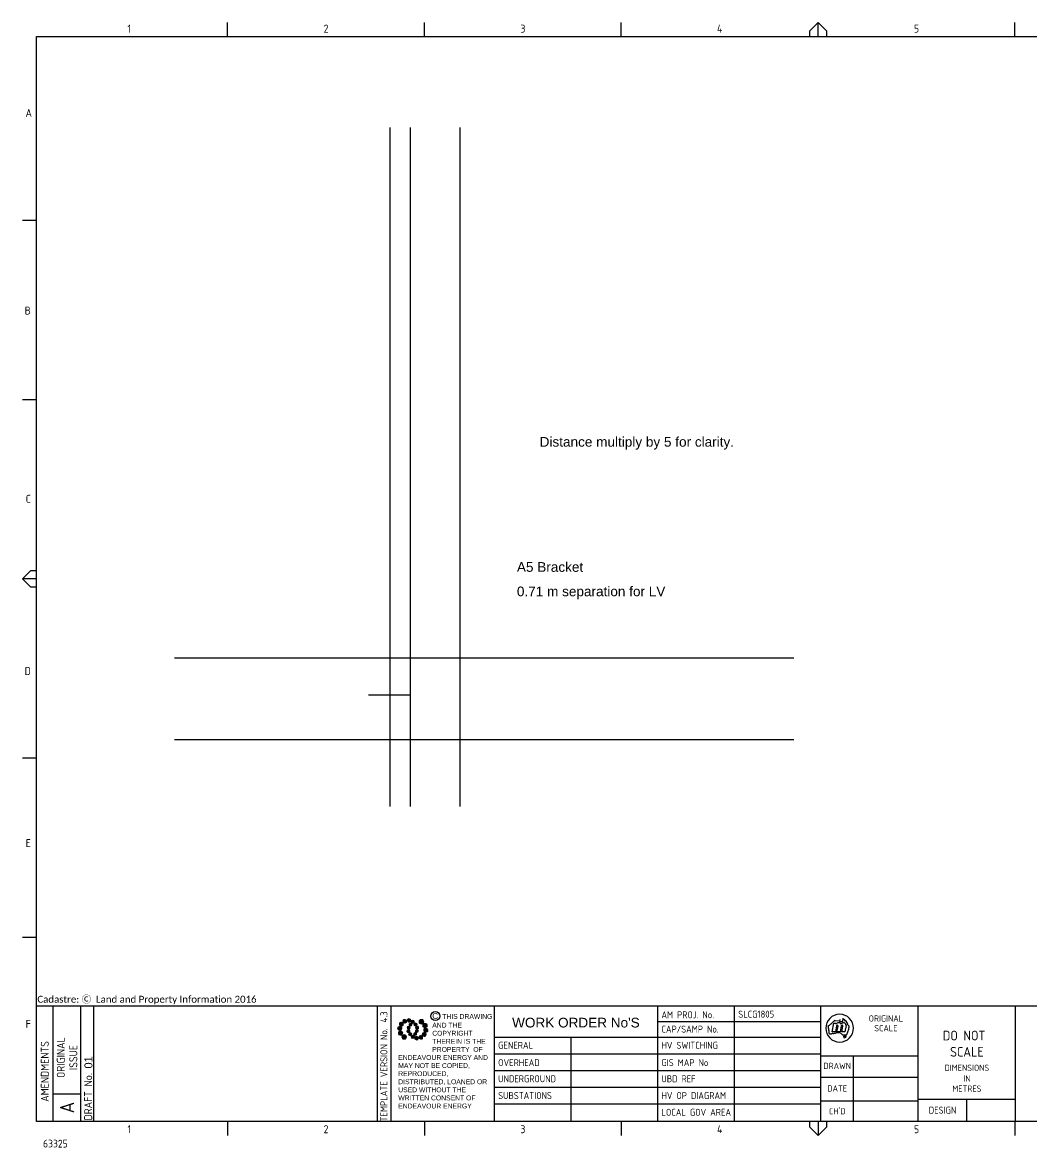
# Paper-space layout 'A3 (2)' of a CAD drawing. Header units: metres, sheet in millimetres. Extents: x -21 to 389, y -6 to 284.
# Drawn here: x -21.3 to 238.6, y -5.5 to 284.4 of the extents above; entities that cross this region are included whole.
import ezdxf
from ezdxf.enums import TextEntityAlignment as Align

# ---------------------------------------------------------------- set-up
doc = ezdxf.new("R2010")
doc.units = ezdxf.units.M
doc.layers.get('0').update_dxf_attribs({"color": 6})
for name, color, linetype in [('Notes', 7, 'Continuous'), ('OH_Details_SP_MISC', 7, 'Continuous'), ('SupportsUG_SP_EXT', 7, 'Continuous')]:
    doc.layers.add(name, color=color, linetype=linetype)
doc.layers.get('0').freeze()
doc.styles.add('ARIAL', font='arial.ttf', dxfattribs={"height": 2})
doc.styles.add('iecISOCP', font='isocp.shx')
doc.styles.add('IECSYMBOL1', font='isocp.shx')
doc.styles.get("Standard").update_dxf_attribs({"font": 'arial.ttf'})

# ---------------------------------------------------------------- blocks, each defined once
blk = doc.blocks.new('A$C30A46249')
at = {"color": 7, "lineweight": -3, "insert": (6.92, 4.97), "char_height": 1.79, "attachment_point": 7, "line_spacing_factor": 1.2}
blk.add_mtext('{\\fCalibri|b0|i0|c0|p34;\\C256;Cadastre: \\fMS Gothic|b0|i0|c128|p49;\\C250;\\c2236962;Ⓒ\\fMS Gothic|b0|i0|c0|p49; \\fCalibri|b0|i0|c0|p34;\\C256;Land and Property Information 2016}', dxfattribs=at)
blk = doc.blocks.new('EE_LOGO_SMALL')
at = {"layer": 'Notes'}
h = blk.add_hatch(color=256, dxfattribs=at)
edge = h.paths.add_edge_path()
edge.add_spline(control_points=[(-8.41, 1.95), (-9.16, 1.99), (-9.8, 1.42), (-9.84, 0.67), (-9.89, -0.07), (-9.31, -0.71), (-8.56, -0.75), (-7.82, -0.8), (-7.18, -0.23), (-7.14, 0.52), (-7.09, 1.27), (-7.66, 1.91), (-8.41, 1.95)], knot_values=[0, 0, 0, 0, 1, 1, 1, 2, 2, 2, 3, 3, 3, 4, 4, 4, 4], degree=3, periodic=0)
h = blk.add_hatch(color=256, dxfattribs=at)
edge = h.paths.add_edge_path()
edge.add_spline(control_points=[(-6.81, 4.47), (-7.42, 4.82), (-8.21, 4.62), (-8.57, 4), (-8.92, 3.39), (-8.72, 2.6), (-8.1, 2.25), (-7.49, 1.89), (-6.7, 2.09), (-6.34, 2.71), (-5.98, 3.32), (-6.19, 4.11), (-6.81, 4.47)], knot_values=[0, 0, 0, 0, 1, 1, 1, 2, 2, 2, 3, 3, 3, 4, 4, 4, 4], degree=3, periodic=0)
h = blk.add_hatch(color=256, dxfattribs=at)
edge = h.paths.add_edge_path()
edge.add_spline(control_points=[(-4.19, 5.89), (-4.56, 6.46), (-5.32, 6.62), (-5.88, 6.26), (-6.45, 5.89), (-6.61, 5.13), (-6.25, 4.56), (-5.88, 4), (-5.13, 3.83), (-4.56, 4.2), (-3.99, 4.56), (-3.82, 5.32), (-4.19, 5.89)], knot_values=[0, 0, 0, 0, 1, 1, 1, 2, 2, 2, 3, 3, 3, 4, 4, 4, 4], degree=3, periodic=0)
h = blk.add_hatch(color=256, dxfattribs=at)
edge = h.paths.add_edge_path()
edge.add_spline(control_points=[(-2.5, 2.07), (-3.02, 2.18), (-3.52, 1.86), (-3.63, 1.35), (-3.74, 0.84), (-3.41, 0.33), (-2.91, 0.22), (-2.39, 0.11), (-1.89, 0.43), (-1.78, 0.95), (-1.67, 1.46), (-1.99, 1.96), (-2.5, 2.07)], knot_values=[0, 0, 0, 0, 1, 1, 1, 2, 2, 2, 3, 3, 3, 4, 4, 4, 4], degree=3, periodic=0)
h = blk.add_hatch(color=256, dxfattribs=at)
edge = h.paths.add_edge_path()
edge.add_spline(control_points=[(-1.35, 5.88), (-1.41, 6.52), (-1.98, 6.98), (-2.62, 6.92), (-3.26, 6.85), (-3.72, 6.28), (-3.66, 5.65), (-3.6, 5.01), (-3.03, 4.54), (-2.39, 4.61), (-1.75, 4.67), (-1.28, 5.24), (-1.35, 5.88)], knot_values=[0, 0, 0, 0, 1, 1, 1, 2, 2, 2, 3, 3, 3, 4, 4, 4, 4], degree=3, periodic=0)
h = blk.add_hatch(color=256, dxfattribs=at)
edge = h.paths.add_edge_path()
edge.add_spline(control_points=[(1.01, 4.87), (1.01, 4.27), (0.53, 3.79), (-0.07, 3.79), (-0.67, 3.79), (-1.16, 4.27), (-1.16, 4.87), (-1.16, 5.47), (-0.67, 5.96), (-0.07, 5.96), (0.53, 5.96), (1.01, 5.47), (1.01, 4.87)], knot_values=[0, 0, 0, 0, 1, 1, 1, 2, 2, 2, 3, 3, 3, 4, 4, 4, 4], degree=3, periodic=0)
edge = h.paths.add_edge_path()
edge.add_spline(control_points=[(-1.36, 3.98), (-1.87, 4.09), (-2.38, 3.77), (-2.49, 3.26), (-2.6, 2.75), (-2.27, 2.24), (-1.76, 2.13), (-1.25, 2.02), (-0.75, 2.35), (-0.64, 2.86), (-0.53, 3.37), (-0.85, 3.87), (-1.36, 3.98)], knot_values=[0, 0, 0, 0, 1, 1, 1, 2, 2, 2, 3, 3, 3, 4, 4, 4, 4], degree=3, periodic=0)
h = blk.add_hatch(color=256, dxfattribs=at)
edge = h.paths.add_edge_path()
edge.add_spline(control_points=[(2.33, 2.37), (2.77, 2.76), (2.8, 3.42), (2.42, 3.85), (2.03, 4.29), (1.37, 4.32), (0.94, 3.94), (0.51, 3.55), (0.47, 2.89), (0.85, 2.46), (1.24, 2.03), (1.9, 1.99), (2.33, 2.37)], knot_values=[0, 0, 0, 0, 1, 1, 1, 2, 2, 2, 3, 3, 3, 4, 4, 4, 4], degree=3, periodic=0)
edge = h.paths.add_edge_path()
edge.add_spline(control_points=[(1.01, 4.87), (1.01, 4.27), (0.53, 3.79), (-0.07, 3.79), (-0.67, 3.79), (-1.16, 4.27), (-1.16, 4.87), (-1.16, 5.47), (-0.67, 5.96), (-0.07, 5.96), (0.53, 5.96), (1.01, 5.47), (1.01, 4.87)], knot_values=[0, 0, 0, 0, 1, 1, 1, 2, 2, 2, 3, 3, 3, 4, 4, 4, 4], degree=3, periodic=0)
h = blk.add_hatch(color=256, dxfattribs=at)
edge = h.paths.add_edge_path()
edge.add_spline(control_points=[(1.01, 4.87), (1.01, 4.27), (0.53, 3.79), (-0.07, 3.79), (-0.67, 3.79), (-1.16, 4.27), (-1.16, 4.87), (-1.16, 5.47), (-0.67, 5.96), (-0.07, 5.96), (0.53, 5.96), (1.01, 5.47), (1.01, 4.87)], knot_values=[0, 0, 0, 0, 1, 1, 1, 2, 2, 2, 3, 3, 3, 4, 4, 4, 4], degree=3, periodic=0)
edge = h.paths.add_edge_path(flags=16)
edge.add_spline(control_points=[(1.01, 4.87), (1.01, 4.27), (0.53, 3.79), (-0.07, 3.79), (-0.67, 3.79), (-1.16, 4.27), (-1.16, 4.87), (-1.16, 5.47), (-0.67, 5.96), (-0.07, 5.96), (0.53, 5.96), (1.01, 5.47), (1.01, 4.87)], knot_values=[0, 0, 0, 0, 1, 1, 1, 2, 2, 2, 3, 3, 3, 4, 4, 4, 4], degree=3, periodic=0)
h = blk.add_hatch(color=256, dxfattribs=at)
edge = h.paths.add_edge_path()
edge.add_spline(control_points=[(2.98, 0.19), (3.52, 0.33), (3.83, 0.88), (3.69, 1.41), (3.55, 1.94), (3.01, 2.26), (2.48, 2.12), (1.95, 1.98), (1.63, 1.43), (1.77, 0.9), (1.91, 0.37), (2.45, 0.05), (2.98, 0.19)], knot_values=[0, 0, 0, 0, 1, 1, 1, 2, 2, 2, 3, 3, 3, 4, 4, 4, 4], degree=3, periodic=0)
h = blk.add_hatch(color=256, dxfattribs=at)
edge = h.paths.add_edge_path()
edge.add_spline(control_points=[(6.99, 4.87), (6.99, 4.04), (6.32, 3.36), (5.48, 3.36), (4.65, 3.36), (3.97, 4.04), (3.97, 4.87), (3.97, 5.71), (4.65, 6.38), (5.48, 6.38), (6.32, 6.38), (6.99, 5.71), (6.99, 4.87)], knot_values=[0, 0, 0, 0, 1, 1, 1, 2, 2, 2, 3, 3, 3, 4, 4, 4, 4], degree=3, periodic=0)
h = blk.add_hatch(color=256, dxfattribs=at)
edge = h.paths.add_edge_path()
edge.add_spline(control_points=[(8.37, 1.14), (9.1, 1.46), (9.42, 2.3), (9.11, 3.02), (8.79, 3.74), (7.95, 4.07), (7.23, 3.75), (6.51, 3.43), (6.18, 2.59), (6.49, 1.87), (6.81, 1.15), (7.65, 0.82), (8.37, 1.14)], knot_values=[0, 0, 0, 0, 1, 1, 1, 2, 2, 2, 3, 3, 3, 4, 4, 4, 4], degree=3, periodic=0)
h = blk.add_hatch(color=256, dxfattribs=at)
edge = h.paths.add_edge_path()
edge.add_spline(control_points=[(8.27, -1.91), (9.01, -1.95), (9.65, -1.38), (9.69, -0.63), (9.74, 0.12), (9.17, 0.75), (8.42, 0.8), (7.67, 0.84), (7.03, 0.27), (6.99, -0.48), (6.95, -1.22), (7.52, -1.87), (8.27, -1.91)], knot_values=[0, 0, 0, 0, 1, 1, 1, 2, 2, 2, 3, 3, 3, 4, 4, 4, 4], degree=3, periodic=0)
h = blk.add_hatch(color=256, dxfattribs=at)
edge = h.paths.add_edge_path()
edge.add_spline(control_points=[(-8.52, -1.1), (-9.24, -1.42), (-9.57, -2.26), (-9.25, -2.98), (-8.94, -3.7), (-8.09, -4.03), (-7.37, -3.71), (-6.65, -3.39), (-6.33, -2.55), (-6.64, -1.83), (-6.96, -1.11), (-7.8, -0.78), (-8.52, -1.1)], knot_values=[0, 0, 0, 0, 1, 1, 1, 2, 2, 2, 3, 3, 3, 4, 4, 4, 4], degree=3, periodic=0)
h = blk.add_hatch(color=256, dxfattribs=at)
edge = h.paths.add_edge_path()
edge.add_spline(control_points=[(-7.14, -4.83), (-7.14, -4), (-6.46, -3.32), (-5.63, -3.32), (-4.8, -3.32), (-4.12, -4), (-4.12, -4.83), (-4.12, -5.67), (-4.8, -6.34), (-5.63, -6.34), (-6.46, -6.34), (-7.14, -5.67), (-7.14, -4.83)], knot_values=[0, 0, 0, 0, 1, 1, 1, 2, 2, 2, 3, 3, 3, 4, 4, 4, 4], degree=3, periodic=0)
h = blk.add_hatch(color=256, dxfattribs=at)
edge = h.paths.add_edge_path()
edge.add_spline(control_points=[(-3.13, -0.15), (-3.66, -0.29), (-3.98, -0.84), (-3.84, -1.37), (-3.7, -1.9), (-3.15, -2.22), (-2.62, -2.08), (-2.09, -1.94), (-1.78, -1.39), (-1.91, -0.86), (-2.06, -0.33), (-2.6, -0.01), (-3.13, -0.15)], knot_values=[0, 0, 0, 0, 1, 1, 1, 2, 2, 2, 3, 3, 3, 4, 4, 4, 4], degree=3, periodic=0)
h = blk.add_hatch(color=256, dxfattribs=at)
edge = h.paths.add_edge_path()
edge.add_spline(control_points=[(-2.48, -2.33), (-2.91, -2.72), (-2.95, -3.38), (-2.56, -3.81), (-2.18, -4.24), (-1.52, -4.28), (-1.08, -3.9), (-0.65, -3.51), (-0.62, -2.85), (-1, -2.42), (-1.39, -1.98), (-2.05, -1.95), (-2.48, -2.33)], knot_values=[0, 0, 0, 0, 1, 1, 1, 2, 2, 2, 3, 3, 3, 4, 4, 4, 4], degree=3, periodic=0)
h = blk.add_hatch(color=256, dxfattribs=at)
edge = h.paths.add_edge_path()
edge.add_spline(control_points=[(-1.16, -4.83), (-1.16, -4.23), (-0.67, -3.74), (-0.07, -3.74), (0.53, -3.74), (1.01, -4.23), (1.01, -4.83), (1.01, -5.43), (0.53, -5.92), (-0.07, -5.92), (-0.67, -5.92), (-1.16, -5.43), (-1.16, -4.83)], knot_values=[0, 0, 0, 0, 1, 1, 1, 2, 2, 2, 3, 3, 3, 4, 4, 4, 4], degree=3, periodic=0)
h = blk.add_hatch(color=256, dxfattribs=at)
edge = h.paths.add_edge_path()
edge.add_spline(control_points=[(1.22, -3.94), (1.73, -4.05), (2.23, -3.73), (2.34, -3.22), (2.45, -2.71), (2.13, -2.2), (1.62, -2.09), (1.11, -1.98), (0.6, -2.3), (0.49, -2.81), (0.38, -3.32), (0.71, -3.83), (1.22, -3.94)], knot_values=[0, 0, 0, 0, 1, 1, 1, 2, 2, 2, 3, 3, 3, 4, 4, 4, 4], degree=3, periodic=0)
h = blk.add_hatch(color=256, dxfattribs=at)
edge = h.paths.add_edge_path()
edge.add_spline(control_points=[(1.2, -5.84), (1.27, -6.47), (1.84, -6.94), (2.47, -6.87), (3.11, -6.81), (3.58, -6.24), (3.51, -5.6), (3.45, -4.96), (2.88, -4.5), (2.24, -4.56), (1.6, -4.63), (1.13, -5.2), (1.2, -5.84)], knot_values=[0, 0, 0, 0, 1, 1, 1, 2, 2, 2, 3, 3, 3, 4, 4, 4, 4], degree=3, periodic=0)
h = blk.add_hatch(color=256, dxfattribs=at)
edge = h.paths.add_edge_path()
edge.add_spline(control_points=[(2.36, -2.03), (2.87, -2.14), (3.37, -1.81), (3.48, -1.3), (3.59, -0.79), (3.27, -0.29), (2.76, -0.18), (2.25, -0.07), (1.74, -0.39), (1.63, -0.9), (1.52, -1.41), (1.85, -1.92), (2.36, -2.03)], knot_values=[0, 0, 0, 0, 1, 1, 1, 2, 2, 2, 3, 3, 3, 4, 4, 4, 4], degree=3, periodic=0)
h = blk.add_hatch(color=256, dxfattribs=at)
edge = h.paths.add_edge_path()
edge.add_spline(control_points=[(4.05, -5.84), (4.41, -6.41), (5.17, -6.58), (5.73, -6.21), (6.3, -5.85), (6.46, -5.09), (6.1, -4.52), (5.73, -3.95), (4.98, -3.79), (4.41, -4.16), (3.84, -4.52), (3.68, -5.28), (4.05, -5.84)], knot_values=[0, 0, 0, 0, 1, 1, 1, 2, 2, 2, 3, 3, 3, 4, 4, 4, 4], degree=3, periodic=0)
h = blk.add_hatch(color=256, dxfattribs=at)
edge = h.paths.add_edge_path()
edge.add_spline(control_points=[(6.66, -4.43), (7.27, -4.78), (8.06, -4.58), (8.42, -3.96), (8.78, -3.35), (8.57, -2.56), (7.96, -2.2), (7.34, -1.84), (6.55, -2.05), (6.2, -2.66), (5.84, -3.28), (6.04, -4.07), (6.66, -4.43)], knot_values=[0, 0, 0, 0, 1, 1, 1, 2, 2, 2, 3, 3, 3, 4, 4, 4, 4], degree=3, periodic=0)
at = {"layer": 'Notes', "lineweight": 0}
for points in [[(1.85, 2.13), (1.85, 2.13)], [(-1.99, -2.08), (-1.99, -2.08)]]:
    blk.add_lwpolyline(points, dxfattribs=at)
for points in [[(-8.41, 1.95), (-9.16, 1.99), (-9.8, 1.42), (-9.84, 0.67), (-9.89, -0.07), (-9.31, -0.71), (-8.56, -0.75), (-7.82, -0.8), (-7.18, -0.23), (-7.14, 0.52), (-7.09, 1.27), (-7.66, 1.91), (-8.41, 1.95)], [(-6.81, 4.47), (-7.42, 4.82), (-8.21, 4.62), (-8.57, 4), (-8.92, 3.39), (-8.72, 2.6), (-8.1, 2.25), (-7.49, 1.89), (-6.7, 2.09), (-6.34, 2.71), (-5.98, 3.32), (-6.19, 4.11), (-6.81, 4.47)], [(-4.19, 5.89), (-4.56, 6.46), (-5.32, 6.62), (-5.88, 6.26), (-6.45, 5.89), (-6.61, 5.13), (-6.25, 4.56), (-5.88, 4), (-5.13, 3.83), (-4.56, 4.2), (-3.99, 4.56), (-3.82, 5.32), (-4.19, 5.89)], [(-2.5, 2.07), (-3.02, 2.18), (-3.52, 1.86), (-3.63, 1.35), (-3.74, 0.84), (-3.41, 0.33), (-2.91, 0.22), (-2.39, 0.11), (-1.89, 0.43), (-1.78, 0.95), (-1.67, 1.46), (-1.99, 1.96), (-2.5, 2.07)], [(-1.35, 5.88), (-1.41, 6.52), (-1.98, 6.98), (-2.62, 6.92), (-3.26, 6.85), (-3.72, 6.28), (-3.66, 5.65), (-3.6, 5.01), (-3.03, 4.54), (-2.39, 4.61), (-1.75, 4.67), (-1.28, 5.24), (-1.35, 5.88)], [(-1.36, 3.98), (-1.87, 4.09), (-2.38, 3.77), (-2.49, 3.26), (-2.6, 2.75), (-2.27, 2.24), (-1.76, 2.13), (-1.25, 2.02), (-0.75, 2.35), (-0.64, 2.86), (-0.53, 3.37), (-0.85, 3.87), (-1.36, 3.98)], [(1.01, 4.87), (1.01, 4.27), (0.53, 3.79), (-0.07, 3.79), (-0.67, 3.79), (-1.16, 4.27), (-1.16, 4.87), (-1.16, 5.47), (-0.67, 5.96), (-0.07, 5.96), (0.53, 5.96), (1.01, 5.47), (1.01, 4.87)], [(1.01, 4.87), (1.01, 4.27), (0.53, 3.79), (-0.07, 3.79), (-0.67, 3.79), (-1.16, 4.27), (-1.16, 4.87), (-1.16, 5.47), (-0.67, 5.96), (-0.07, 5.96), (0.53, 5.96), (1.01, 5.47), (1.01, 4.87)], [(2.33, 2.37), (2.77, 2.76), (2.8, 3.42), (2.42, 3.85), (2.03, 4.29), (1.37, 4.32), (0.94, 3.94), (0.51, 3.55), (0.47, 2.89), (0.85, 2.46), (1.24, 2.03), (1.9, 1.99), (2.33, 2.37)], [(2.98, 0.19), (3.52, 0.33), (3.83, 0.88), (3.69, 1.41), (3.55, 1.94), (3.01, 2.26), (2.48, 2.12), (1.95, 1.98), (1.63, 1.43), (1.77, 0.9), (1.91, 0.37), (2.45, 0.05), (2.98, 0.19)], [(6.99, 4.87), (6.99, 4.04), (6.32, 3.36), (5.48, 3.36), (4.65, 3.36), (3.97, 4.04), (3.97, 4.87), (3.97, 5.71), (4.65, 6.38), (5.48, 6.38), (6.32, 6.38), (6.99, 5.71), (6.99, 4.87)], [(8.37, 1.14), (9.1, 1.46), (9.42, 2.3), (9.11, 3.02), (8.79, 3.74), (7.95, 4.07), (7.23, 3.75), (6.51, 3.43), (6.18, 2.59), (6.49, 1.87), (6.81, 1.15), (7.65, 0.82), (8.37, 1.14)], [(8.27, -1.91), (9.01, -1.95), (9.65, -1.38), (9.69, -0.63), (9.74, 0.12), (9.17, 0.75), (8.42, 0.8), (7.67, 0.84), (7.03, 0.27), (6.99, -0.48), (6.95, -1.22), (7.52, -1.87), (8.27, -1.91)], [(-8.52, -1.1), (-9.24, -1.42), (-9.57, -2.26), (-9.25, -2.98), (-8.94, -3.7), (-8.09, -4.03), (-7.37, -3.71), (-6.65, -3.39), (-6.33, -2.55), (-6.64, -1.83), (-6.96, -1.11), (-7.8, -0.78), (-8.52, -1.1)], [(-7.14, -4.83), (-7.14, -4), (-6.46, -3.32), (-5.63, -3.32), (-4.8, -3.32), (-4.12, -4), (-4.12, -4.83), (-4.12, -5.67), (-4.8, -6.34), (-5.63, -6.34), (-6.46, -6.34), (-7.14, -5.67), (-7.14, -4.83)], [(-3.13, -0.15), (-3.66, -0.29), (-3.98, -0.84), (-3.84, -1.37), (-3.7, -1.9), (-3.15, -2.22), (-2.62, -2.08), (-2.09, -1.94), (-1.78, -1.39), (-1.91, -0.86), (-2.06, -0.33), (-2.6, -0.01), (-3.13, -0.15)], [(-2.48, -2.33), (-2.91, -2.72), (-2.95, -3.38), (-2.56, -3.81), (-2.18, -4.24), (-1.52, -4.28), (-1.08, -3.9), (-0.65, -3.51), (-0.62, -2.85), (-1, -2.42), (-1.39, -1.98), (-2.05, -1.95), (-2.48, -2.33)], [(-1.16, -4.83), (-1.16, -4.23), (-0.67, -3.74), (-0.07, -3.74), (0.53, -3.74), (1.01, -4.23), (1.01, -4.83), (1.01, -5.43), (0.53, -5.92), (-0.07, -5.92), (-0.67, -5.92), (-1.16, -5.43), (-1.16, -4.83)], [(1.22, -3.94), (1.73, -4.05), (2.23, -3.73), (2.34, -3.22), (2.45, -2.71), (2.13, -2.2), (1.62, -2.09), (1.11, -1.98), (0.6, -2.3), (0.49, -2.81), (0.38, -3.32), (0.71, -3.83), (1.22, -3.94)], [(1.2, -5.84), (1.27, -6.47), (1.84, -6.94), (2.47, -6.87), (3.11, -6.81), (3.58, -6.24), (3.51, -5.6), (3.45, -4.96), (2.88, -4.5), (2.24, -4.56), (1.6, -4.63), (1.13, -5.2), (1.2, -5.84)], [(2.36, -2.03), (2.87, -2.14), (3.37, -1.81), (3.48, -1.3), (3.59, -0.79), (3.27, -0.29), (2.76, -0.18), (2.25, -0.07), (1.74, -0.39), (1.63, -0.9), (1.52, -1.41), (1.85, -1.92), (2.36, -2.03)], [(4.05, -5.84), (4.41, -6.41), (5.17, -6.58), (5.73, -6.21), (6.3, -5.85), (6.46, -5.09), (6.1, -4.52), (5.73, -3.95), (4.98, -3.79), (4.41, -4.16), (3.84, -4.52), (3.68, -5.28), (4.05, -5.84)], [(6.66, -4.43), (7.27, -4.78), (8.06, -4.58), (8.42, -3.96), (8.78, -3.35), (8.57, -2.56), (7.96, -2.2), (7.34, -1.84), (6.55, -2.05), (6.2, -2.66), (5.84, -3.28), (6.04, -4.07), (6.66, -4.43)]]:
    blk.add_open_spline(points, degree=3, knots=[0, 0, 0, 0, 1, 1, 1, 2, 2, 2, 3, 3, 3, 4, 4, 4, 4], dxfattribs=at)
blk = doc.blocks.new('EE_COPYRIGHT_A3')
at = {"layer": 'Notes'}
blk.add_circle((9.54, -0.79), 1.15, dxfattribs=at)
at = {"xscale": 0.4, "yscale": 0.4, "zscale": 0.4}
blk.add_blockref('EE_LOGO_SMALL', (3.77, -4.21), dxfattribs=at)
at = {"layer": 'Notes', "insert": (0, 0), "char_height": 1.25, "width": 24.1208, "attachment_point": 1, "style": 'ARIAL'}
blk.add_mtext('\\pt8.75;               ^I{\\H1.2x;C } THIS DRAWING\\P\\pi-8.75,l8.75,t8.75,20;       ^IAND THE ^I\\P\\pi0,t8.75;COPYRIGHT\\P\\pi-8.75,t1.25,8.75;^I^ITHEREIN IS THE PROPERTY  OF \\P\\pi0,l0,t1.25;ENDEAVOUR ENERGY AND MAY NOT BE COPIED, REPRODUCED, DISTRIBUTED, LOANED OR USED WITHOUT THE WRITTEN CONSENT OF ENDEAVOUR ENERGY', dxfattribs=at)
blk = doc.blocks.new('A3_FRAME_TITLE')
at = {"layer": 'Notes', "color": 7}
for p, q in [((61.89, 280.83), (61.89, 284.43)), ((112.59, 280.83), (112.59, 284.43)), ((163.29, 280.83), (163.29, 284.43)), ((211.84, 282.28), (213.99, 284.43)), ((213.99, 280.83), (213.99, 284.43)), ((213.99, 284.43), (216.14, 282.28)), ((264.69, 280.83), (264.69, 284.43)), ((211.84, 280.83), (211.84, 282.28)), ((216.14, 282.28), (216.14, 280.83)), ((12.64, 233.37), (9.04, 233.37)), ((12.64, 187.18), (9.04, 187.18)), ((9.04, 141), (11.19, 143.15)), ((11.19, 143.15), (12.64, 143.15)), ((12.64, 141), (9.04, 141)), ((11.19, 138.85), (9.04, 141)), ((12.64, 138.85), (11.19, 138.85)), ((12.64, 94.81), (9.04, 94.81)), ((12.64, 48.63), (9.04, 48.63)), ((16.94, 1.16), (16.94, 31)), ((24.11, 1.16), (24.11, 31)), ((27.43, 1.16), (27.43, 31)), ((192.36, 31), (192.36, 1.16)), ((172.63, 26.96), (214.69, 26.96)), ((217.61, 24.31), (218.05, 26.52)), ((217.61, 24.31), (218.05, 26.52)), ((218.05, 26.52), (218.58, 26.52)), ((218.05, 26.52), (218.58, 26.52)), ((218.33, 27.14), (219.6, 27.23)), ((218.33, 27.14), (219.6, 27.23)), ((218.58, 26.52), (218.62, 26.23)), ((218.58, 26.52), (218.62, 26.23)), ((219.6, 27.48), (219.51, 26.98)), ((219.6, 27.48), (219.51, 26.98)), ((219.51, 26.98), (220.33, 26.9)), ((219.51, 26.98), (220.33, 26.9)), ((220.33, 26.9), (220.47, 27.8)), ((220.33, 26.9), (220.47, 27.8)), ((220.47, 27.54), (220.6, 27.52)), ((220.47, 27.54), (220.6, 27.52)), ((220.92, 27.24), (221.52, 26.32)), ((220.92, 27.24), (221.52, 26.32)), ((218.43, 24.31), (217.61, 24.31)), ((218.43, 24.31), (217.61, 24.31)), ((218.72, 25.8), (218.43, 24.31)), ((218.72, 25.8), (218.43, 24.31)), ((218.84, 24.31), (219.12, 25.72)), ((219.65, 24.31), (218.84, 24.31)), ((219.65, 24.31), (218.84, 24.31)), ((219.95, 25.8), (219.65, 24.31)), ((220.06, 24.31), (220.34, 25.72)), ((220.06, 24.31), (220.34, 25.72)), ((220.88, 24.31), (220.06, 24.31)), ((220.88, 24.31), (220.06, 24.31)), ((221.24, 23.45), (220.23, 23.51)), ((220.23, 23.51), (221.24, 23.45)), ((221.24, 23.45), (220.23, 23.51)), ((221.24, 23.45), (220.23, 23.51)), ((220.23, 23.51), (221.24, 23.45)), ((221.24, 23.45), (220.23, 23.51)), ((221.2, 25.93), (220.88, 24.31)), ((221.2, 25.93), (220.88, 24.31)), ((130.57, 22.91), (172.63, 22.91)), ((150.3, 22.91), (150.3, 1.16)), ((172.63, 22.91), (214.69, 22.91)), ((220.63, 23.15), (221.16, 23.15)), ((220.63, 23.15), (221.16, 23.15)), ((220.69, 22.73), (220.63, 23.15)), ((220.69, 22.73), (220.63, 23.15)), ((221, 22.62), (220.69, 22.73)), ((221, 22.62), (220.69, 22.73)), ((221.16, 23.15), (221, 22.62)), ((221.16, 23.15), (221, 22.62)), ((130.57, 18.61), (172.63, 18.61)), ((172.63, 18.61), (214.69, 18.61)), ((223.13, 1.16), (223.13, 18.05)), ((130.57, 14.32), (172.63, 14.32)), ((172.63, 14.32), (214.69, 14.32)), ((214.69, 12.63), (239.77, 12.63)), ((130.57, 10.02), (172.63, 10.02)), ((172.63, 10.02), (214.69, 10.02)), ((16.94, 8.33), (24.11, 8.33)), ((214.69, 6.53), (239.77, 6.53)), ((252.31, 1.16), (252.31, 6.9)), ((130.57, 5.72), (172.63, 5.72)), ((172.63, 5.72), (214.69, 5.72)), ((61.89, 1.16), (61.89, -2.44)), ((112.59, 1.16), (112.59, -2.44)), ((163.29, 1.16), (163.29, -2.44)), ((211.84, -0.29), (211.84, 1.15)), ((213.99, 1.16), (213.99, -2.44)), ((216.14, 1.15), (216.14, -0.29)), ((264.69, 1.16), (264.69, -2.44)), ((213.99, -2.44), (211.84, -0.29)), ((216.14, -0.29), (213.99, -2.44))]:
    blk.add_line(p, q, dxfattribs=at)
at = {"layer": 'Notes', "color": 3}
for p, q in [((12.64, 1.16), (12.64, 280.83)), ((12.64, 280.83), (107.4, 280.83)), ((107.4, 280.83), (415.33, 280.83)), ((214.69, 1.16), (214.69, 31)), ((239.77, 1.16), (239.77, 31)), ((264.85, 1.16), (264.85, 31)), ((239.77, 6.9), (264.85, 6.9)), ((103.88, 1.16), (12.64, 1.16)), ((415.33, 1.16), (103.88, 1.16))]:
    blk.add_line(p, q, dxfattribs=at)
at = {"layer": 'Notes', "color": 3, "linetype": 'Continuous'}
for p, q in [((12.64, 31), (103.88, 31)), ((100.38, 31), (100.38, 1.16)), ((103.88, 31), (103.88, 1.16)), ((103.88, 31), (415.33, 31)), ((130.57, 31), (130.57, 1.16)), ((172.63, 31), (172.63, 1.16)), ((172.63, 26.96), (172.63, 1.16))]:
    blk.add_line(p, q, dxfattribs=at)
at = {"layer": 'Notes', "color": 7, "linetype": 'Continuous'}
blk.add_line((214.69, 18.05), (239.77, 18.05), dxfattribs=at)
at = {"layer": 'Notes', "color": 7}
for centre, radius, start, end in [((219.55, 25.22), 3.58, 0, 180), ((212.49, 32.19), 7.59, 302.5841, 308.1576), ((212.49, 32.19), 7.59, 302.5841, 308.1576), ((212.49, 32.19), 7.59, 308.157, 313.7305), ((212.49, 32.19), 7.59, 308.157, 313.7305), ((214.5, 30.09), 4.68, 313.7309, 319.3045), ((214.5, 30.09), 4.68, 313.7309, 319.3045), ((214.5, 30.09), 4.68, 319.3047, 324.8782), ((214.5, 30.09), 4.68, 319.3047, 324.8782), ((219.27, 25.83), 0.76, 31.7884, 148.2116), ((219.27, 25.83), 0.76, 31.7884, 148.2116), ((220.51, 25.9), 0.688, 2.5982, 150.8098), ((238.49, 37.91), 20.69, 210.1483, 211.8601), ((238.49, 37.91), 20.69, 210.1483, 211.8601), ((165.62, -10.3), 66.82, 33.1096, 33.2341), ((165.62, -10.3), 66.82, 33.1096, 33.2341), ((224.05, 27.8), 2.93, 213.1151, 222.4146), ((224.05, 27.8), 2.93, 213.1151, 222.4146), ((219.55, 25.22), 3.58, 180, 0), ((201.65, 22.53), 15.28, 10.3053, 12.3306), ((201.65, 22.53), 15.28, 10.3053, 12.3306), ((201.65, 22.53), 15.28, 8.2795, 10.3048), ((201.65, 22.53), 15.28, 8.2795, 10.3048), ((202.58, 22.67), 14.34, 6.2539, 8.2792), ((202.58, 22.67), 14.34, 6.2539, 8.2792), ((202.58, 22.67), 14.34, 4.2291, 6.2543), ((202.58, 22.67), 14.34, 4.2291, 6.2543), ((217.01, 25.26), 1.54, 265.1734, 270.0504), ((217.01, 25.26), 1.54, 265.1734, 270.0504), ((217.01, 25.33), 1.6, 270.0438, 274.7322), ((217.01, 25.33), 1.6, 270.0438, 274.7322), ((216.95, 25.98), 2.26, 274.7358, 283.0812), ((216.95, 25.98), 2.26, 274.7358, 283.0812), ((218.27, 20.34), 3.53, 97.7419, 103.0814), ((218.27, 20.34), 3.53, 97.7419, 103.0814), ((215.6, 39.92), 16.23, 277.7418, 280.8825), ((219.29, 20.73), 3.32, 85.4613, 100.8824), ((219.29, 20.73), 3.32, 85.4613, 100.8824), ((218.92, 25.76), 0.2, 348.6911, 168.6911), ((218.92, 25.76), 0.2, 348.6911, 168.6911), ((219.5, 23.37), 0.662, 46.5875, 85.4612), ((219.5, 23.37), 0.662, 46.5875, 85.4612), ((220.15, 25.76), 0.2, 348.6911, 168.6911), ((220.15, 25.76), 0.2, 348.6911, 168.6911), ((218.9, 22.73), 1.54, 30.1885, 46.5879), ((218.9, 22.73), 1.54, 30.1885, 46.5879), ((220.88, 23.85), 0.537, 311.6083, 321.0792), ((220.88, 23.85), 0.537, 311.6083, 321.0792), ((220.92, 23.82), 0.484, 321.0838, 331.5982), ((216.5, 26.21), 5.51, 331.5942, 341.8897), ((216.5, 26.21), 5.51, 331.5942, 341.8897), ((212.69, 27.46), 9.52, 341.8901, 347.8434), ((212.69, 27.46), 9.52, 341.8901, 347.8434), ((222.14, 26.06), 0.347, 222.42, 236.4422), ((222.14, 26.06), 0.347, 222.42, 236.4422), ((222.28, 26.26), 0.584, 236.4359, 244.7422), ((222.28, 26.26), 0.584, 236.4359, 244.7422), ((220.76, 25.72), 1.26, 347.8434, 354.1409), ((220.76, 25.72), 1.26, 347.8434, 354.1409), ((220.87, 25.71), 1.16, 354.1436, 1.0342), ((220.87, 25.71), 1.16, 354.1436, 1.0342)]:
    blk.add_arc(centre, radius, start, end, dxfattribs=at)
blk.add_blockref('EE_COPYRIGHT_A3', (105.84, 29.12))
blk.add_attdef('DRAFT_NUM', (27.06, 14.8), '', height=2.06, rotation=90)
at = {"layer": 'Notes', "color": 7, "style": 'iecISOCP'}
for s, p in [('1', (36.54, 281.21)), ('2', (87.24, 281.21)), ('3', (137.94, 281.21)), ('4', (188.64, 281.21)), ('5', (239.34, 281.21))]:
    blk.add_text(s, height=2.06, dxfattribs=at).set_placement(p, align=Align.BOTTOM_CENTER)
for s, p in [('A', (11.48, 261.12)), ('B', (11.19, 210.18)), ('C', (11.19, 161.66)), ('D', (11.19, 117.28)), ('E', (11.19, 72.9)), ('F', (11.19, 26.32))]:
    blk.add_text(s, height=2.06, dxfattribs=at).set_placement(p, align=Align.MIDDLE_RIGHT)
for s, height, p in [('AM PROJ. No.', 1.7915, (173.63, 27.77)), ('CAP/SAMP No.', 1.7915, (173.63, 24.07)), ('GENERAL', 1.791, (131.57, 19.91)), ('HV SWITCHING', 1.7915, (173.63, 19.91)), ('OVERHEAD', 1.791, (131.57, 15.44)), ('GIS MAP No', 1.791, (173.63, 15.44)), ('UNDERGROUND', 1.7915, (131.57, 11.28)), ('UBD REF', 1.791, (173.63, 11.28)), ('SUBSTATIONS', 1.7915, (131.57, 6.96)), ('HV OP DIAGRAM', 1.7915, (173.63, 6.96)), ('LOCAL GOV AREA', 1.7915, (173.63, 2.64))]:
    blk.add_text(s, height=height, dxfattribs=at).set_placement(p)
at = {"layer": 'Notes', "style": 'ARIAL'}
blk.add_text("WORK ORDER No'S", height=2.5, dxfattribs=at).set_placement((151.6, 25.4), align=Align.CENTER)
at = {"layer": 'Notes', "color": 7, "style": 'iecISOCP'}
for s, p in [('ORIGINAL', (231.45, 27.72)), ('SCALE', (231.45, 25.22)), ('DRAWN', (218.91, 15.49)), ('DATE', (218.91, 9.69)), ("CH'D", (218.91, 3.79))]:
    blk.add_text(s, height=1.605, dxfattribs=at).set_placement(p, align=Align.MIDDLE_CENTER)
blk.add_text('TEMPLATE VERSION No.', height=1.8, rotation=90, dxfattribs=at).set_placement((102.13, 1.16), align=Align.MIDDLE_LEFT)
at = {"layer": 'Notes', "lineweight": 0, "style": 'iecISOCP'}
for s, p in [('DO NOT ', (252.31, 22.06)), ('SCALE', (252.31, 17.88))]:
    blk.add_text(s, height=2.508, dxfattribs=at).set_placement(p, align=Align.CENTER)
at = {"layer": 'Notes', "color": 7, "style": 'iecISOCP'}
for s, height, p in [('AMENDMENTS', 2.064, (14.79, 14.06)), ('ORIGINAL', 2.064, (18.91, 17.64)), ('ISSUE', 2.064, (22.14, 17.64)), ('A', 3.67, (20.52, 4.75))]:
    blk.add_text(s, height=height, rotation=90, dxfattribs=at).set_placement(p, align=Align.MIDDLE_CENTER)
for s, height, p in [('DIMENSIONS', 1.605, (252.31, 14.21)), ('IN', 1.605, (252.31, 11.46)), ('METRES', 1.605, (252.31, 8.84)), ('DESIGN', 1.791, (246.04, 3.19))]:
    blk.add_text(s, height=height, dxfattribs=at).set_placement(p, align=Align.CENTER)
blk.add_text('DRAFT No.', height=2.064, rotation=90, dxfattribs=at).set_placement((26.99, 1.42))
for s, p in [('1', (36.54, 0.21)), ('2', (87.24, 0.21)), ('3', (137.94, 0.21)), ('4', (188.64, 0.21)), ('5', (239.34, 0.21))]:
    blk.add_text(s, height=2.06, dxfattribs=at).set_placement(p, align=Align.TOP_CENTER)
at = {"layer": 'Notes', "color": 7, "style": 'iecISOCP', "flags": 8}
blk.add_attdef('VERSION_NO', text='', height=1.8, rotation=90, dxfattribs=at).set_placement((102.13, 28.13), align=Align.MIDDLE_CENTER)
at = {"layer": 'Notes', "color": 7, "style": 'iecISOCP'}
for tag, p in [('IE_NUM', (193.42, 27.93)), ('CAP_NO', (193.61, 24.11)), ('GEN_WO', (151.51, 19.6)), ('HV_SWITCH', (193.57, 19.6)), ('scale', (226.88, 20.93)), ('OH_WO', (151.36, 15.75)), ('GIS_MAP_No', (193.42, 15.75)), ('DRAWN', (224.73, 14.75)), ('UG_WO', (151.51, 11.28)), ('UBD_REF', (193.57, 11.28)), ('SUB_WO', (151.51, 7.11)), ('HV_OP_DIAG', (193.57, 7.11)), ('DATE', (224.49, 8.98)), ('LGA', (193.57, 2.64)), ('CHD', (224.49, 2.88)), ('DESIGN', (255.12, 3.44))]:
    blk.add_attdef(tag, p, '', height=1.79, dxfattribs=at)
at = {"layer": 'Notes', "style": 'iecISOCP'}
for tag, p in [('T1', (315.05, 25.1)), ('T2', (315.05, 21.43)), ('T3', (315.05, 17.54)), ('T4', (315.02, 13.83)), ('T5', (315.02, 9.95)), ('T6', (315.02, 6.18))]:
    blk.add_attdef(tag, text='', height=2.51, dxfattribs=at).set_placement(p, align=Align.CENTER)
at = {"layer": 'Notes', "color": 4, "style": 'iecISOCP'}
blk.add_attdef('NUM', text='', height=5.02, dxfattribs=at).set_placement((392.79, 9.13), align=Align.CENTER)
at = {"layer": 'Notes', "color": 1, "style": 'iecISOCP'}
blk.add_attdef('REV', text='', height=3.58, dxfattribs=at).set_placement((411.87, 9.13), align=Align.CENTER)
at = {"layer": 'Notes', "color": 7, "style": 'iecISOCP'}
for tag, p in [('NS', (391.91, 2.7)), ('SHTS', (401.98, 2.7))]:
    blk.add_attdef(tag, text='', height=1.79, dxfattribs=at).set_placement(p, align=Align.MIDDLE)
at = {"layer": 'Notes', "style": 'iecISOCP'}
blk.add_attdef('ExportID', (14.33, -5.54), '', height=2, dxfattribs=at)
at = {"layer": 'Notes', "style": 'iecISOCP', "flags": 1}
for tag, p in [('DrawingNumber', (51.04, -15.39)), ('ExportDate', (94.67, -15.39)), ('ExportUserName', (109.31, -15.23)), ('DesignerCompanyName', (130.31, -15.39)), ('ExportAreaOfInterest', (160.68, -14.83)), ('GIS_SUCCESS', (190.53, -15.15)), ('ExportCategories', (251.44, -15.5)), ('ProjectType', (15.09, -15.54)), ('ProjectNumber', (32.05, -15.54)), ('ProjectDescription', (70.61, -15.54)), ('CAD_SUCCESS', (208.64, -15.54)), ('Comments', (237.69, -15.58))]:
    blk.add_attdef(tag, p, '', height=1, dxfattribs=at)
at = {"layer": 'Notes', "color": 7, "style": 'iecISOCP', "flags": 1}
blk.add_attdef('DEPOTCODE', (227.58, -15.49), '', height=1, dxfattribs=at)

psp = doc.layouts.new('A3 (2)')

# ---------------------------------------------------------------- linework, layer by layer
at = {"layer": 'OH_Details_SP_MISC', "color": 7, "linetype": 'Continuous', "flags": 128}
for points in [[(73.3, 257.38), (73.3, 82.37)], [(78.55, 257.38), (78.55, 82.37)], [(91.3, 257.38), (91.3, 82.37)], [(17.86, 120.65), (177.36, 120.65)], [(17.86, 120.65), (177.36, 120.65)], [(67.84, 111.15), (78.55, 111.15)], [(17.86, 99.65), (177.36, 99.65)]]:
    psp.add_lwpolyline(points, dxfattribs=at)

# ---------------------------------------------------------------- block references
at = {"layer": 'Notes'}
psp.add_blockref('A$C30A46249', (-24.41, 26.36), dxfattribs=at)
at = {"layer": 'SupportsUG_SP_EXT'}
ref = psp.add_blockref('A3_FRAME_TITLE', (-30.37, 0), dxfattribs=at)
ref.add_attrib('IE_NUM', 'SLCG1805', (163.05, 27.93), dxfattribs={"layer": 'Notes', "color": 7, "height": 1.791, "style": 'iecISOCP'})
ref.add_attrib('ExportID', '63325', (-16.04, -5.54), dxfattribs={"layer": 'Notes', "height": 2, "style": 'iecISOCP'})
ref.add_attrib('VERSION_NO', '4.3', dxfattribs={"layer": 'Notes', "color": 7, "height": 1.8, "rotation": 90, "style": 'iecISOCP'}).set_placement((71.76, 28.13), align=Align.MIDDLE_CENTER)
ref.add_attrib('DRAFT_NUM', '01', (-3.31, 14.8), dxfattribs={"layer": '0', "height": 2.064, "rotation": 90})

# ---------------------------------------------------------------- texts
at = {"layer": 'Notes', "char_height": 2.5, "width": 110.5265, "attachment_point": 1, "style": 'IECSYMBOL1'}
for s, insert in [('{\\fArial|b0|i0|c0|p34;Distance multiply by 5 for clarity.}', (111.89, 177.6)), ('{\\fArial|b0|i0|c0|p34;A5 Bracket}', (106.03, 145.35)), ('{\\fArial|b0|i0|c0|p34;0.71 m separation for LV}', (106.03, 139.05))]:
    psp.add_mtext(s, dxfattribs=dict(at, insert=insert))

doc.saveas('drawing.dxf')
